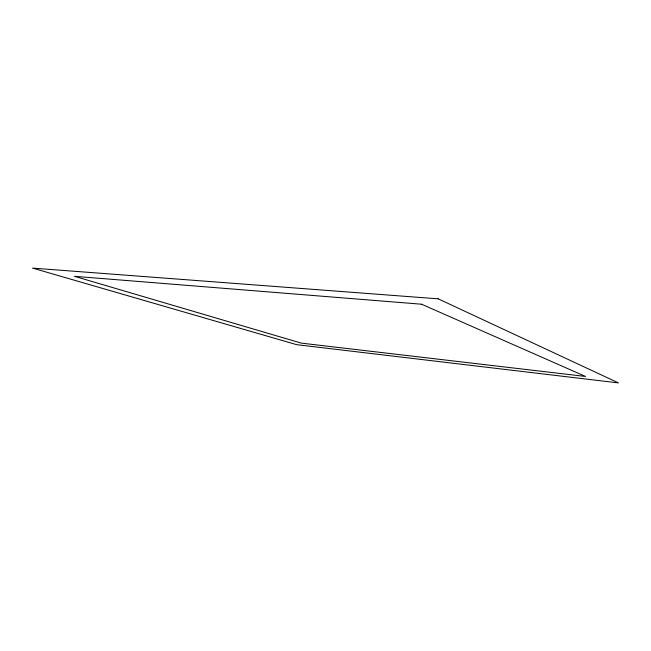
<?xml version="1.0" encoding="UTF-8"?>
<svg xmlns="http://www.w3.org/2000/svg" width="651" height="651" viewBox="0 0 651 651"><rect width="100%" height="100%" fill="white"/><g stroke="black" fill="none" stroke-linecap="round" stroke-linejoin="round"><path stroke-width="0.98" d="M438.188 298.833L32.55 268.098L296.587 344.656L618.45 382.902L438.188 298.833M421.563 304.22L74.483 276.317L301.307 343.126L585.518 376.449L421.563 304.22"/></g></svg>
